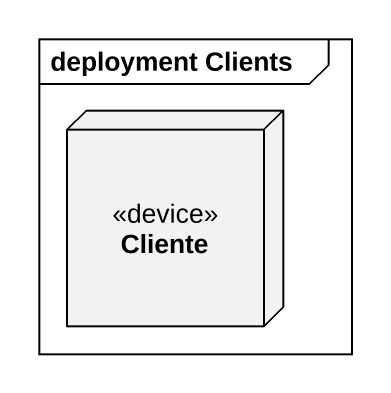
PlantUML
@startuml
mainframe deployment Clients
node Cliente <<device>>
@enduml
